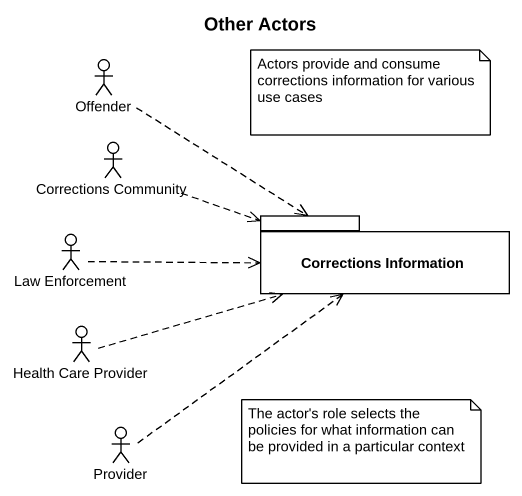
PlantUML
@startuml
title Other Actors
actor Offender
actor "Corrections Community" as Corrections_Community
actor "Law Enforcement" as Law_Enforcement
package "Corrections Information" as Corrections_Information {
}
actor "Health Care Provider" as Health_Care_Provider
actor Provider
Offender .right.> Corrections_Information
Corrections_Community .right.> Corrections_Information
Law_Enforcement .right.> Corrections_Information
Health_Care_Provider .right.> Corrections_Information
Provider .up.> Corrections_Information
note as N1
  Actors provide and consume corrections information for various use cases
end note
note as N2
  The actor's role selects the policies for what information can be provided in a particular context
end note
@enduml
